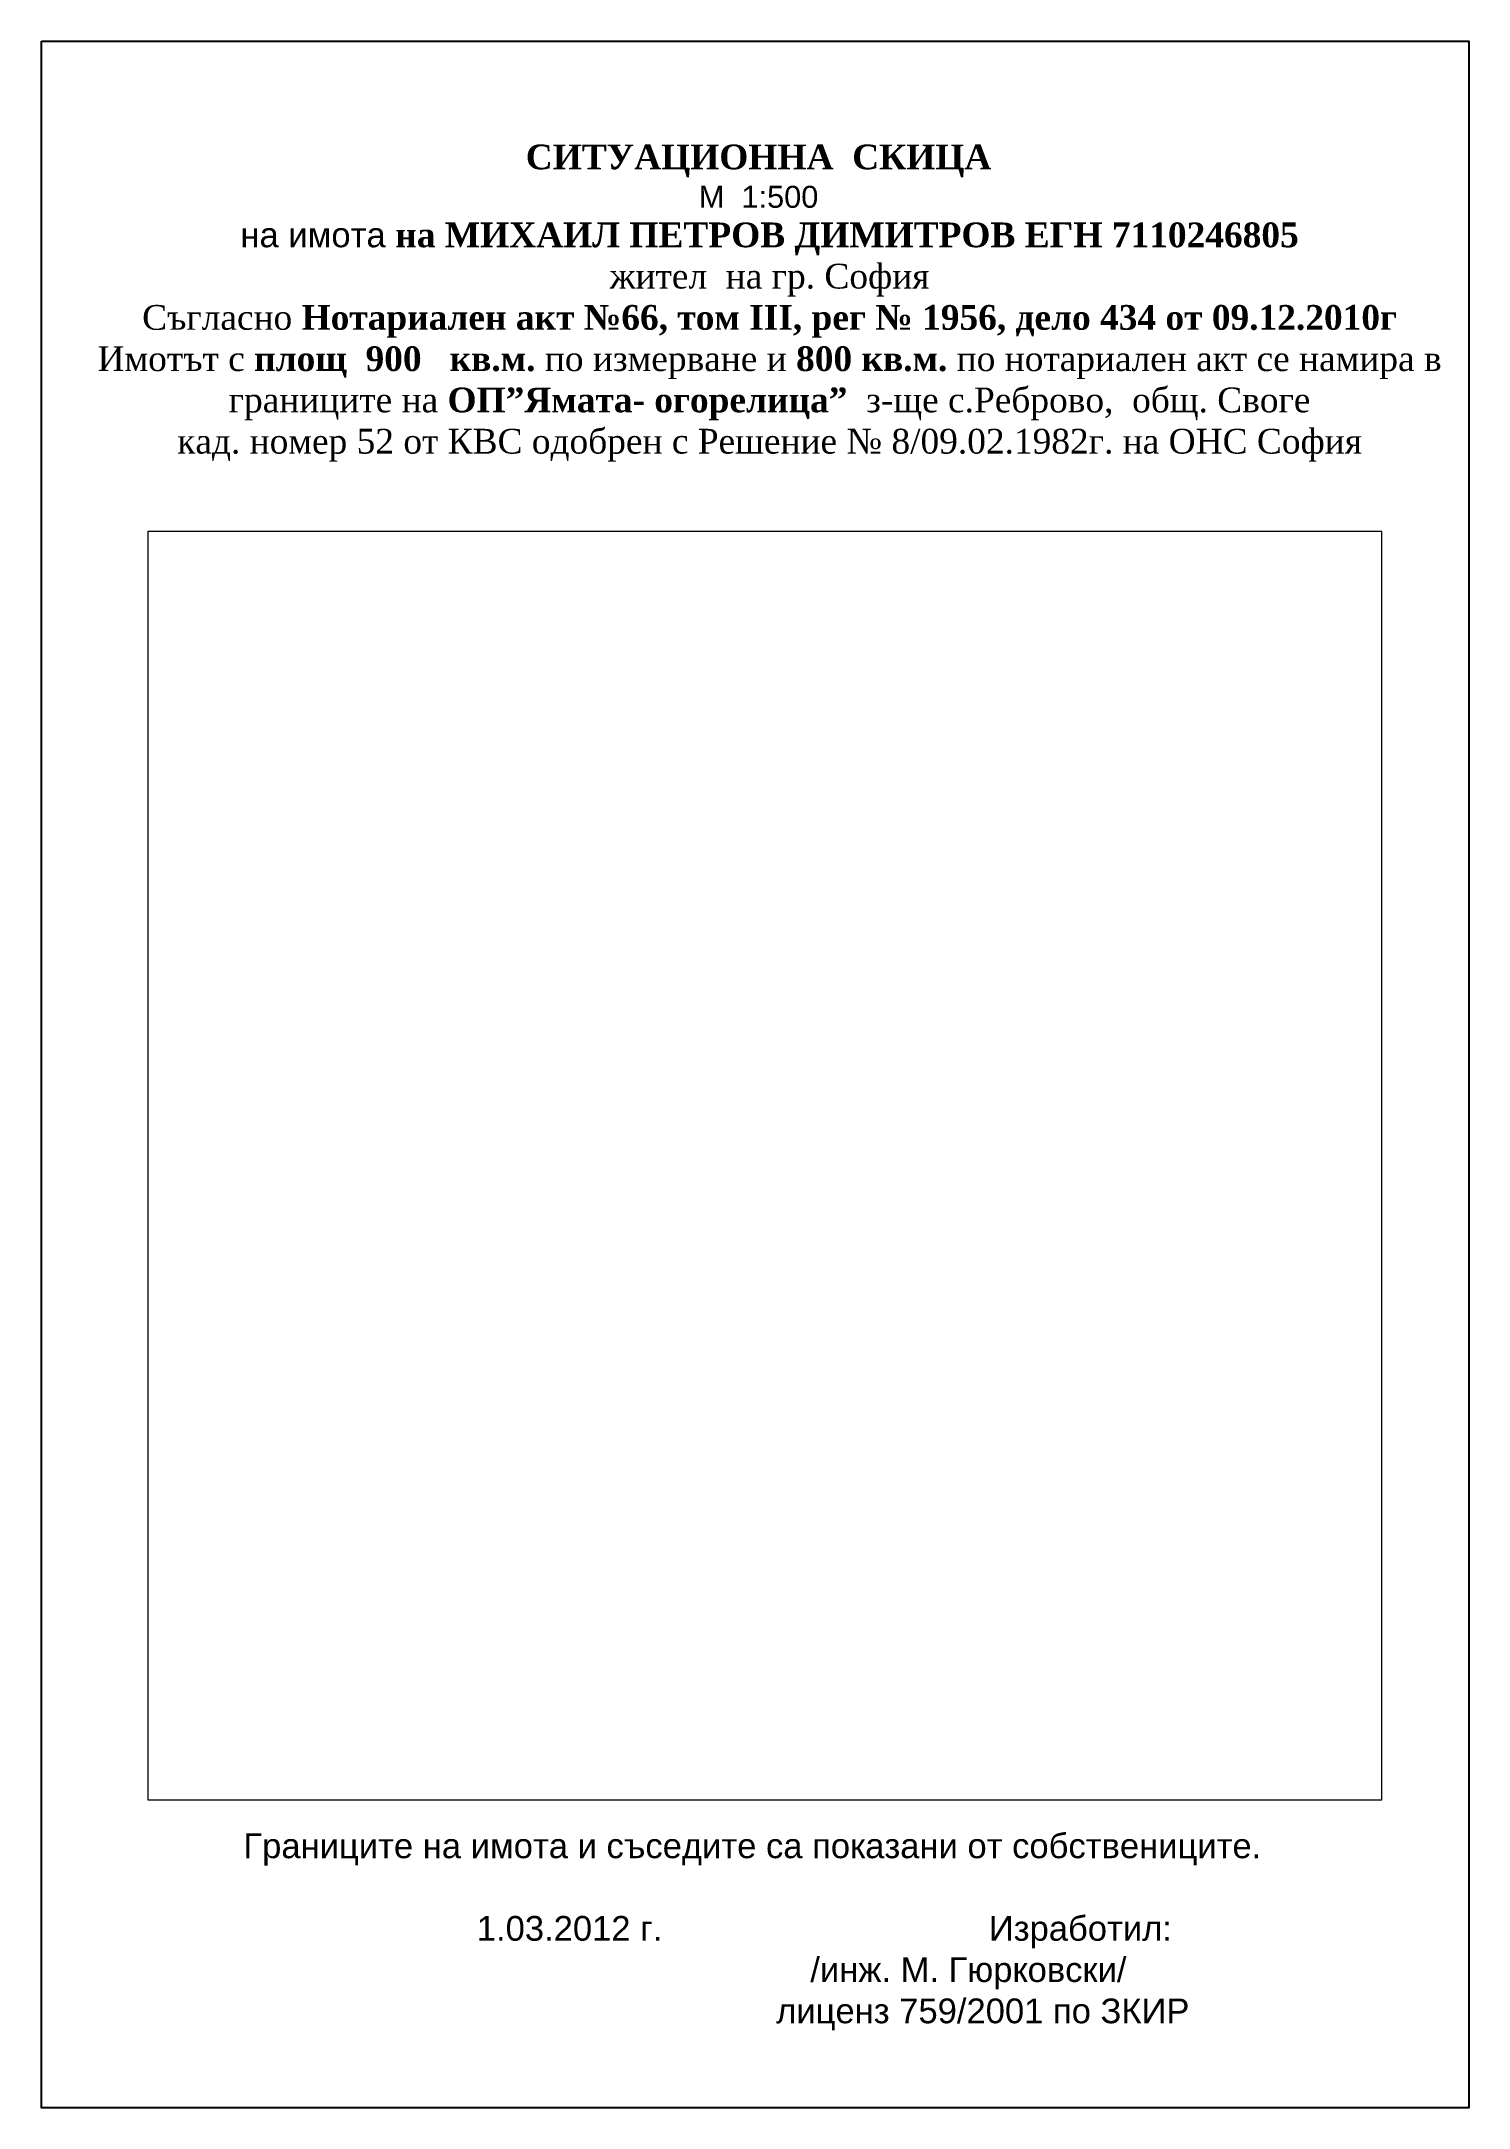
# Paper-space layout 'Ситуационна' of a CAD drawing. Header units: metres, sheet in millimetres. Extents: x 3 to 198, y 3 to 285.
import ezdxf

# ---------------------------------------------------------------- set-up
doc = ezdxf.new("R2010")
doc.units = ezdxf.units.M
doc.layers.add('LAYER002', color=7, linetype='Continuous', lineweight=25)
doc.styles.add('3mm-R', font='arial.ttf', dxfattribs={"height": 3})

psp = doc.layouts.new('Ситуационна')

# ---------------------------------------------------------------- linework, layer by layer
at = {"layer": 'LAYER002'}
psp.add_lwpolyline([(3.36, 284.55), (198.05, 284.55), (198.05, 2.84), (3.36, 2.84)], close=True, dxfattribs=at)

# ---------------------------------------------------------------- texts
at = {"layer": 'LAYER002', "char_height": 3, "attachment_point": 5, "style": '3mm-R'}
for s, insert in [('\\pl-3;{\\fTimes New Roman|b1|i0|c204|p18;\\H1.125x;СИТУАЦИОННА  СКИЦА \\P\\pl0;}М  1:500\\P\\pi3,l-3;{\\H1.125x;на имота \\fTimes New Roman|b1|i0|c204|p18;на МИХАИЛ ПЕТРОВ ДИМИТРОВ ЕГН 7110246805\\P\\fTimes New Roman|b0|i0|c204|p18;жител  на гр. София\\PСъгласно \\fTimes New Roman|b1|i0|c204|p18;Нотариален акт №66, том ІІІ, рег № 1956, дело 434 от 09.12.2010г\\fTimes New Roman|b0|i0|c204|p18;\\PИмотът с \\fTimes New Roman|b1|i0|c204|p18;площ\\~ 900   кв.м.\\fTimes New Roman|b0|i0|c204|p18; по измерване и \\fTimes New Roman|b1|i0|c204|p18;800 кв.м.\\fTimes New Roman|b0|i0|c204|p18; по нотариален акт се намира в \\Pграниците на \\fTimes New Roman|b1|i0|c204|p18;ОП”Ямата- огорелица”\\fTimes New Roman|b0|i0|c204|p18;  з-ще с.Реброво,  общ. Своге\\Pкад. номер 52 от КВС одобрен с Решение № 8/09.02.1982г. на ОНС София}', (102.69, 248.86)), ('\\pl-3;{\\H1.125x;Границите на имота и съседите са показани от собствениците. \\P\\P               1.03.2012 г.                                  Изработил:\\P                                             /инж. М. Гюрковски/\\P                                                лиценз 759/2001 по ЗКИР}', (101.84, 26.8))]:
    psp.add_mtext_dynamic_manual_height_columns(s, width=186.1954, gutter_width=15, heights=[117.22], dxfattribs=dict(at, insert=insert))

# ---------------------------------------------------------------- viewports
at = {"layer": 'LAYER002', "view_target_point": (37643.77, 30803.82)}
psp.add_viewport(center=(102.05, 131.27), size=(168.34, 172.908), view_center_point=(-36652.53, -28434.1), view_height=86.454, dxfattribs=at)

doc.saveas('drawing.dxf')
